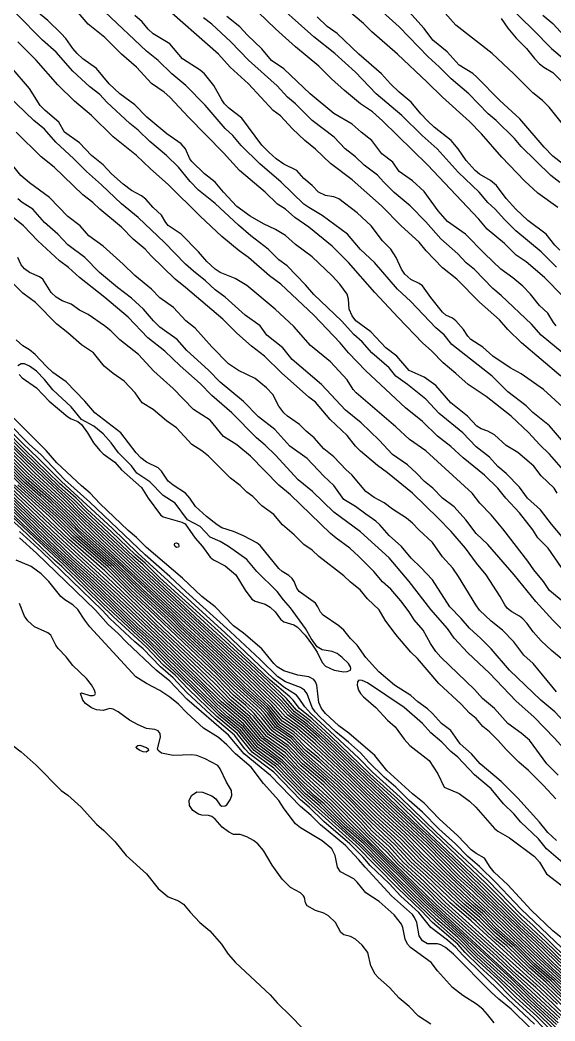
# Model space of a CAD drawing. Extents: x 474277 to 475042, y 254928 to 255625.
# Drawn here: x 474694.77 to 474719.29, y 255442.25 to 255488.19 of the extents above; entities that cross this region are included whole.
import ezdxf

# ---------------------------------------------------------------- set-up
doc = ezdxf.new("R2010")
doc.units = 0
doc.header["$MEASUREMENT"] = 0
doc.layers.add('BaseMapV2_DTM_export_MonNov09090547073261 — entities', color=1, linetype='CONTINUOUS')

msp = doc.modelspace()

# ---------------------------------------------------------------- linework, layer by layer
at = {"layer": 'BaseMapV2_DTM_export_MonNov09090547073261 — entities', "color": 15, "linetype": 'Continuous', "true_color": 0xb7484b}
for points in [[(474720.509, 255474.643, 98.25), (474718.822, 255476.374, 98.25), (474717.978, 255477.086, 98.25), (474717.518, 255477.399, 98.25), (474716.982, 255477.939, 98.25), (474716.191, 255478.594, 98.25), (474715.799, 255479.054, 98.25), (474713.455, 255481.538, 98.25), (474711.384, 255483.562, 98.25), (474710.924, 255483.97, 98.25), (474710.388, 255484.347, 98.25), (474709.646, 255484.958, 98.25), (474709.05, 255485.495, 98.25), (474708.471, 255486.078, 98.25), (474707.397, 255486.959, 98.25), (474706.477, 255487.777, 98.25), (474703.333, 255490.828, 98.25)], [(474719.359, 255476.848, 98.5), (474718.669, 255477.557, 98.5), (474717.503, 255478.517, 98.5), (474716.982, 255479.027, 98.5), (474716.56, 255479.514, 98.5), (474716.215, 255479.821, 98.5), (474715.824, 255480.281, 98.5), (474714.863, 255481.201, 98.5), (474713.89, 255482.274, 98.5), (474713.201, 255482.888, 98.5), (474712.269, 255483.808, 98.5), (474711.104, 255484.805, 98.5), (474710.147, 255485.801, 98.5), (474709.207, 255486.645, 98.5), (474708.246, 255487.412, 98.5), (474706.117, 255489.329, 98.5)], [(474716.595, 255489.405, 99.5), (474718.285, 255487.749, 99.5), (474719.129, 255486.878, 99.5), (474720.234, 255485.955, 99.5)], [(474719.557, 255471.846, 97.5), (474717.759, 255473.38, 97.5), (474717.134, 255473.993, 97.5), (474716.752, 255474.425, 97.5), (474715.832, 255475.235, 97.5), (474714.791, 255476.294, 97.5), (474714.145, 255476.818, 97.5), (474713.396, 255477.597, 97.5), (474713.071, 255477.989, 97.5), (474712.249, 255478.747, 97.5), (474711.34, 255479.667, 97.5), (474710.004, 255480.849, 97.5), (474709.007, 255481.61, 97.5), (474708.317, 255482.262, 97.5), (474707.832, 255482.658, 97.5), (474707.265, 255483.194, 97.5), (474706.707, 255483.787, 97.5), (474706.373, 255484.038, 97.5), (474705.239, 255485.265, 97.5), (474704.407, 255486.025, 97.5), (474703.87, 255486.626, 97.5), (474701.224, 255488.945, 97.5)], [(474719.424, 255479.591, 99), (474718.515, 255480.235, 99), (474717.902, 255480.803, 99), (474716.859, 255481.891, 99), (474715.922, 255482.964, 99), (474715.371, 255483.529, 99), (474714.133, 255484.651, 99), (474713.444, 255485.341, 99), (474712.074, 255486.615, 99), (474710.9, 255487.642, 99), (474710.522, 255488.025, 99), (474709.467, 255488.917, 99)], [(474720.355, 255463.604, 96.25), (474719.129, 255465.057, 96.25), (474718.635, 255465.712, 96.25), (474718.043, 255466.249, 96.25), (474717.672, 255466.744, 96.25), (474717.058, 255467.379, 96.25), (474716.675, 255467.704, 96.25), (474716.292, 255468.129, 96.25), (474715.678, 255468.598, 96.25), (474715.078, 255469.239, 96.25), (474713.991, 255470.127, 96.25), (474713.378, 255470.787, 96.25), (474712.537, 255471.463, 96.25), (474711.998, 255471.837, 96.25), (474711.691, 255472.224, 96.25), (474710.894, 255472.92, 96.25), (474710.464, 255473.413, 96.25), (474710.081, 255473.755, 96.25), (474709.505, 255474.377, 96.25), (474708.241, 255475.588, 96.25), (474707.857, 255476.033, 96.25), (474707.014, 255476.9, 96.25), (474706.63, 255477.182, 96.25), (474706.154, 255477.674, 96.25), (474705.359, 255478.287, 96.25), (474704.79, 255478.775, 96.25), (474703.717, 255479.769, 96.25), (474702.95, 255480.374, 96.25), (474702.567, 255480.777, 96.25), (474702.03, 255481.44, 96.25), (474701.493, 255481.975, 96.25), (474700.726, 255482.619, 96.25), (474700.19, 255483.135, 96.25), (474699.806, 255483.443, 96.25), (474698.753, 255484.421, 96.25), (474698.426, 255484.767, 96.25), (474697.966, 255485.127, 96.25), (474697.199, 255485.849, 96.25), (474696.432, 255486.72, 96.25), (474695.808, 255487.258, 96.25), (474694.602, 255488.485, 96.25)], [(474719.403, 255466.479, 96.5), (474719.26, 255466.709, 96.5), (474718.669, 255467.271, 96.5), (474718.323, 255467.706, 96.5), (474717.595, 255468.344, 96.5), (474717.058, 255468.657, 96.5), (474716.522, 255469.145, 96.5), (474716.215, 255469.313, 96.5), (474715.908, 255469.421, 96.5), (474715.717, 255469.546, 96.5), (474715.291, 255470.006, 96.5), (474714.523, 255470.62, 96.5), (474713.838, 255471.418, 96.5), (474713.301, 255471.801, 96.5), (474712.611, 255472.105, 96.5), (474712.039, 255472.766, 96.5), (474711.54, 255473.15, 96.5), (474710.848, 255473.875, 96.5), (474710.174, 255474.377, 96.5), (474710, 255474.607, 96.5), (474709.855, 255474.913, 96.5), (474709.835, 255475.373, 96.5), (474709.765, 255475.603, 96.5), (474709.435, 255476.064, 96.5), (474709.084, 255476.449, 96.5), (474708.164, 255477.316, 96.5), (474707.397, 255477.892, 96.5), (474706.937, 255478.301, 96.5), (474706.477, 255478.58, 96.5), (474705.94, 255478.834, 96.5), (474705.327, 255479.189, 96.5), (474704.713, 255479.623, 96.5), (474704.099, 255480.281, 96.5), (474703.721, 255480.741, 96.5), (474703.222, 255481.124, 96.5), (474702.643, 255481.697, 96.5), (474702.554, 255481.814, 96.5), (474702.352, 255482.274, 96.5), (474702.161, 255482.504, 96.5), (474701.5, 255482.964, 96.5), (474700.587, 255483.731, 96.5), (474700.036, 255484.291, 96.5), (474699.35, 255484.805, 96.5), (474698.864, 255485.265, 96.5), (474698.273, 255485.967, 96.5), (474697.659, 255486.404, 96.5), (474697.396, 255486.645, 96.5), (474697.187, 255486.875, 96.5), (474696.876, 255487.335, 96.5), (474696.662, 255487.576, 96.5), (474696.049, 255488.161, 96.5), (474695.37, 255488.715, 96.5)], [(474720.002, 255467.169, 96.75), (474719.052, 255468.266, 96.75), (474718.592, 255468.703, 96.75), (474718.097, 255469.239, 96.75), (474717.288, 255470.011, 96.75), (474716.138, 255470.912, 96.75), (474715.32, 255471.463, 96.75), (474714.758, 255471.973, 96.75), (474714.163, 255472.46, 96.75), (474713.652, 255472.997, 96.75), (474713.217, 255473.38, 96.75), (474712.103, 255474.53, 96.75), (474711.039, 255475.68, 96.75), (474709.826, 255477.06, 96.75), (474709.084, 255477.808, 96.75), (474708.011, 255478.689, 96.75), (474707.363, 255479.131, 96.75), (474706.937, 255479.502, 96.75), (474706.581, 255479.744, 96.75), (474706.017, 255480.281, 96.75), (474704.841, 255481.278, 96.75), (474704.1, 255482.093, 96.75), (474702.491, 255483.731, 96.75), (474701.646, 255484.643, 96.75), (474701.377, 255484.881, 96.75), (474700.803, 255485.277, 96.75), (474700.113, 255486.029, 96.75), (474699.423, 255486.617, 96.75), (474698.656, 255487.384, 96.75), (474697.889, 255487.995, 96.75), (474697.353, 255488.64, 96.75)], [(474719.589, 255468.921, 97), (474719.052, 255469.557, 97), (474718.285, 255470.18, 97), (474717.978, 255470.485, 97), (474717.135, 255471.123, 97), (474716.423, 255471.846, 97), (474714.563, 255473.303, 97), (474714.221, 255473.741, 97), (474713.838, 255474.061, 97), (474712.688, 255475.268, 97), (474712.074, 255475.844, 97), (474711.024, 255477.06, 97), (474710.388, 255477.66, 97), (474709.783, 255478.364, 97), (474708.624, 255479.22, 97), (474708.011, 255479.579, 97), (474707.789, 255479.744, 97), (474706.747, 255480.741, 97), (474705.77, 255481.584, 97), (474704.912, 255482.428, 97), (474704.526, 255482.888, 97), (474704.177, 255483.207, 97), (474703.257, 255484.288, 97), (474702.377, 255485.188, 97), (474701.73, 255485.725, 97), (474701.102, 255486.338, 97), (474700.573, 255486.76, 97), (474698.653, 255488.562, 97)], [(474720.198, 255469.929, 97.25), (474718.771, 255471.233, 97.25), (474717.748, 255471.953, 97.25), (474717.238, 255472.23, 97.25), (474716.445, 255472.761, 97.25), (474715.985, 255473.168, 97.25), (474715.436, 255473.533, 97.25), (474715.297, 255473.687, 97.25), (474715.101, 255473.993, 97.25), (474714.758, 255474.388, 97.25), (474714.605, 255474.503, 97.25), (474714.298, 255474.651, 97.25), (474714.145, 255474.782, 97.25), (474713.608, 255475.451, 97.25), (474713.225, 255475.985, 97.25), (474713.071, 255476.101, 97.25), (474712.688, 255476.281, 97.25), (474712.42, 255476.524, 97.25), (474712.254, 255476.754, 97.25), (474712.022, 255477.29, 97.25), (474711.771, 255477.674, 97.25), (474711.384, 255478.059, 97.25), (474710.876, 255478.747, 97.25), (474710.234, 255479.34, 97.25), (474709.391, 255479.981, 97.25), (474709.161, 255480.069, 97.25), (474708.777, 255480.132, 97.25), (474708.453, 255480.281, 97.25), (474708.165, 255480.587, 97.25), (474707.781, 255480.912, 97.25), (474707.456, 255481.278, 97.25), (474706.86, 255481.576, 97.25), (474706.519, 255481.814, 97.25), (474706.178, 255482.121, 97.25), (474705.864, 255482.446, 97.25), (474704.944, 255483.682, 97.25), (474704.33, 255484.164, 97.25), (474704.151, 255484.345, 97.25), (474704.023, 255484.524, 97.25), (474703.658, 255485.188, 97.25), (474703.234, 255485.725, 97.25), (474703.027, 255485.893, 97.25), (474702.218, 255486.415, 97.25), (474701.646, 255487.09, 97.25), (474700.88, 255487.553, 97.25), (474700.65, 255487.775, 97.25), (474700.375, 255488.102, 97.25), (474700.036, 255488.396, 97.25)], [(474719.512, 255480.732, 99.25), (474719.099, 255481.048, 99.25), (474717.748, 255482.379, 99.25), (474717.442, 255482.756, 99.25), (474716.6, 255483.578, 99.25), (474716.24, 255483.885, 99.25), (474715.345, 255484.805, 99.25), (474714.533, 255485.495, 99.25), (474713.991, 255486.038, 99.25), (474713.475, 255486.492, 99.25), (474712.149, 255487.872, 99.25), (474711.384, 255488.566, 99.25)], [(474721.01, 255480.511, 99.5), (474719.205, 255481.933, 99.5), (474718.794, 255482.351, 99.5), (474717.682, 255483.654, 99.5), (474716.761, 255484.498, 99.5), (474715.713, 255485.571, 99.5), (474715.525, 255485.727, 99.5), (474714.911, 255486.121, 99.5), (474714.349, 255486.722, 99.5), (474713.703, 255487.258, 99.5), (474713.301, 255487.796, 99.5), (474712.458, 255488.73, 99.5)], [(474719.819, 255483.2, 99.75), (474719.023, 255484.191, 99.75), (474718.722, 255484.498, 99.75), (474718.285, 255484.845, 99.75), (474717.417, 255485.725, 99.75), (474716.421, 255486.645, 99.75), (474714.758, 255487.956, 99.75), (474714.145, 255488.635, 99.75)], [(474718.735, 255488.408, 99.25), (474719.19, 255488.025, 99.25), (474719.895, 255487.264, 99.25)], [(474719.972, 255472.635, 97.75), (474718.669, 255473.726, 97.75), (474718.214, 255474.223, 97.75), (474716.828, 255475.545, 97.75), (474716.445, 255475.873, 97.75), (474715.601, 255476.734, 97.75), (474715.218, 255477.05, 97.75), (474714.835, 255477.453, 97.75), (474714.068, 255478.143, 97.75), (474713.378, 255478.932, 97.75), (474712.664, 255479.667, 97.75), (474711.921, 255480.28, 97.75), (474711.443, 255480.741, 97.75), (474711.154, 255481.064, 97.75), (474710.541, 255481.535, 97.75), (474710.157, 255481.912, 97.75), (474709.67, 255482.274, 97.75), (474709.179, 255482.811, 97.75), (474708.159, 255483.578, 97.75), (474707.397, 255484.336, 97.75), (474707.039, 255484.651, 97.75), (474706.554, 255485.168, 97.75), (474705.25, 255486.341, 97.75), (474704.433, 255487.182, 97.75), (474703.563, 255487.996, 97.75), (474703.18, 255488.292, 97.75)], [(474719.354, 255474.147, 98), (474719.224, 255474.3, 98), (474718.975, 255474.74, 98), (474718.592, 255475.085, 98), (474718.17, 255475.603, 98), (474717.825, 255475.967, 98), (474717.365, 255476.36, 98), (474716.807, 255476.754, 98), (474716.062, 255477.467, 98), (474715.201, 255478.364, 98), (474714.375, 255478.943, 98), (474713.943, 255479.437, 98), (474713.301, 255480.323, 98), (474712.764, 255480.814, 98), (474712.151, 255481.231, 98), (474711.858, 255481.661, 98), (474711.358, 255482.044, 98), (474710.897, 255482.658, 98), (474710.405, 255483.041, 98), (474710.004, 255483.408, 98), (474709.161, 255483.894, 98), (474708.067, 255484.805, 98), (474706.86, 255485.945, 98), (474706.306, 255486.338, 98), (474705.864, 255486.86, 98), (474705.198, 255487.488, 98), (474704.842, 255487.872, 98), (474704.253, 255488.343, 98)], [(474719.512, 255477.621, 98.75), (474719.282, 255477.852, 98.75), (474718.887, 255478.364, 98.75), (474718.055, 255478.982, 98.75), (474717.506, 255479.514, 98.75), (474717.058, 255479.998, 98.75), (474716.62, 255480.587, 98.75), (474716.341, 255480.817, 98.75), (474715.832, 255481.119, 98.75), (474715.639, 255481.278, 98.75), (474715.228, 255481.738, 98.75), (474714.862, 255482.274, 98.75), (474714.531, 255482.658, 98.75), (474713.762, 255483.271, 98.75), (474713.455, 255483.557, 98.75), (474713.148, 255483.877, 98.75), (474712.708, 255484.421, 98.75), (474712.151, 255484.88, 98.75), (474711.753, 255485.265, 98.75), (474711.342, 255485.725, 98.75), (474710.311, 255486.622, 98.75), (474709.313, 255487.565, 98.75), (474708.854, 255487.886, 98.75), (474708.388, 255488.332, 98.75)], [(474716.828, 255488.26, 99.75), (474717.135, 255487.81, 99.75), (474717.518, 255487.351, 99.75), (474717.993, 255486.875, 99.75), (474718.362, 255486.42, 99.75), (474718.591, 255486.185, 99.75), (474718.783, 255486.031, 99.75), (474719.205, 255485.786, 99.75), (474719.895, 255485.072, 99.75)], [(474719.589, 255463.067, 96), (474718.982, 255463.949, 96), (474718.515, 255464.422, 96), (474718.28, 255464.792, 96), (474717.672, 255465.571, 96), (474717.04, 255466.249, 96), (474716.67, 255466.709, 96), (474716.062, 255467.296, 96), (474715.084, 255468.089, 96), (474714.528, 255468.613, 96), (474713.915, 255469.084, 96), (474713.225, 255469.757, 96), (474712.444, 255470.39, 96), (474710.618, 255472.085, 96), (474709.838, 255472.92, 96), (474709.45, 255473.38, 96), (474708.241, 255474.637, 96), (474706.729, 255476.064, 96), (474706.204, 255476.447, 96), (474705.253, 255477.29, 96), (474704.814, 255477.597, 96), (474704.023, 255478.255, 96), (474703.027, 255479.194, 96), (474701.57, 255480.641, 96), (474700.752, 255481.354, 96), (474700.116, 255481.968, 96), (474699.039, 255482.834, 96), (474698.042, 255483.808, 96), (474697.276, 255484.461, 96), (474696.509, 255485.221, 96), (474695.512, 255486.346, 96), (474694.669, 255487.182, 96)], [(474719.768, 255461.418, 95.75), (474719.052, 255462.011, 95.75), (474718.765, 255462.415, 95.75), (474718.324, 255462.952, 95.75), (474718.055, 255463.36, 95.75), (474716.905, 255464.83, 95.75), (474716.368, 255465.487, 95.75), (474715.856, 255466.019, 95.75), (474715.496, 255466.479, 95.75), (474713.378, 255468.41, 95.75), (474712.624, 255468.933, 95.75), (474711.998, 255469.522, 95.75), (474710.181, 255471.08, 95.75), (474710.044, 255471.233, 95.75), (474709.774, 255471.669, 95.75), (474709.007, 255472.501, 95.75), (474708.087, 255473.25, 95.75), (474707.32, 255474.119, 95.75), (474706.465, 255474.913, 95.75), (474705.174, 255475.998, 95.75), (474704.637, 255476.323, 95.75), (474703.947, 255476.596, 95.75), (474703.724, 255476.754, 95.75), (474703.333, 255477.106, 95.75), (474702.95, 255477.549, 95.75), (474702.166, 255478.364, 95.75), (474701.57, 255478.765, 95.75), (474701.459, 255478.901, 95.75), (474701.263, 255479.24, 95.75), (474700.87, 255479.591, 95.75), (474700.541, 255479.974, 95.75), (474700.343, 255480.117, 95.75), (474699.883, 255480.362, 95.75), (474699.499, 255480.649, 95.75), (474698.961, 255481.124, 95.75), (474698.579, 255481.537, 95.75), (474698.05, 255481.968, 95.75), (474697.506, 255482.556, 95.75), (474696.816, 255483.039, 95.75), (474696.549, 255483.501, 95.75), (474695.925, 255484.038, 95.75), (474695.702, 255484.268, 95.75), (474695.206, 255485.044, 95.75), (474694.362, 255486.019, 95.75)], [(474720.554, 255459.271, 95.5), (474719.203, 255460.652, 95.5), (474718.421, 255461.495, 95.5), (474717.422, 255462.722, 95.5), (474716.215, 255464.116, 95.5), (474715.678, 255464.626, 95.5), (474715.212, 255465.252, 95.5), (474714.681, 255465.844, 95.5), (474714.144, 255466.249, 95.5), (474713.704, 255466.709, 95.5), (474713.307, 255467.016, 95.5), (474712.943, 255467.399, 95.5), (474712.534, 255467.772, 95.5), (474711.844, 255468.245, 95.5), (474711.231, 255468.906, 95.5), (474710.406, 255469.699, 95.5), (474709.697, 255470.285, 95.5), (474708.599, 255471.463, 95.5), (474707.244, 255472.615, 95.5), (474706.82, 255473.15, 95.5), (474706.094, 255473.73, 95.5), (474705.776, 255474.147, 95.5), (474705.097, 255474.636, 95.5), (474704.177, 255475.464, 95.5), (474703.717, 255475.808, 95.5), (474703.276, 255476.217, 95.5), (474702.72, 255476.657, 95.5), (474702.365, 255476.984, 95.5), (474701.399, 255477.98, 95.5), (474700.19, 255479.127, 95.5), (474699.423, 255479.76, 95.5), (474698.503, 255480.632, 95.5), (474697.813, 255481.238, 95.5), (474697.242, 255481.814, 95.5), (474696.42, 255482.581, 95.5), (474695.896, 255483.176, 95.5), (474695.404, 255483.578, 95.5), (474694.217, 255484.728, 95.5)], [(474719.669, 255458.811, 95.25), (474719.129, 255459.257, 95.25), (474718.669, 255459.7, 95.25), (474718.298, 255460.115, 95.25), (474718.02, 255460.498, 95.25), (474717.825, 255460.712, 95.25), (474717.672, 255460.831, 95.25), (474717.311, 255461.035, 95.25), (474717.124, 255461.188, 95.25), (474716.998, 255461.342, 95.25), (474716.784, 255461.725, 95.25), (474716.135, 255462.722, 95.25), (474715.699, 255463.259, 95.25), (474715.201, 255463.949, 95.25), (474714.531, 255464.715, 95.25), (474713.947, 255465.329, 95.25), (474712.764, 255466.475, 95.25), (474711.614, 255467.414, 95.25), (474711.154, 255467.737, 95.25), (474710.388, 255468.402, 95.25), (474710.157, 255468.633, 95.25), (474709.774, 255469.118, 95.25), (474708.993, 255469.853, 95.25), (474708.317, 255470.657, 95.25), (474708.011, 255470.883, 95.25), (474706.755, 255472, 95.25), (474705.972, 255472.766, 95.25), (474705.382, 255473.227, 95.25), (474704.713, 255473.817, 95.25), (474704.064, 255474.453, 95.25), (474702.363, 255475.91, 95.25), (474701.877, 255476.294, 95.25), (474700.78, 255477.367, 95.25), (474700.503, 255477.674, 95.25), (474699.96, 255478.138, 95.25), (474699.423, 255478.686, 95.25), (474698.425, 255479.514, 95.25), (474698.105, 255479.821, 95.25), (474697.659, 255480.17, 95.25), (474696.335, 255481.431, 95.25), (474695.742, 255481.914, 95.25), (474694.592, 255483.045, 95.25)], [(474719.373, 255457.355, 95), (474718.289, 255458.658, 95), (474717.875, 255459.041, 95), (474717.405, 255459.655, 95), (474716.887, 255460.192, 95), (474716.368, 255460.603, 95), (474715.832, 255461.109, 95), (474715.66, 255461.342, 95), (474714.88, 255462.645, 95), (474714.609, 255463.029, 95), (474714.145, 255463.548, 95), (474713.685, 255464.204, 95), (474713.055, 255464.792, 95), (474712.77, 255465.099, 95), (474712.492, 255465.329, 95), (474711.844, 255465.744, 95), (474711.461, 255466.038, 95), (474711.001, 255466.269, 95), (474710.618, 255466.556, 95), (474709.986, 255467.322, 95), (474709.724, 255467.552, 95), (474709.161, 255468.146, 95), (474708.701, 255468.505, 95), (474708.263, 255469.009, 95), (474707.886, 255469.316, 95), (474707.588, 255469.623, 95), (474707.036, 255470.006, 95), (474706.86, 255470.16, 95), (474706.636, 255470.466, 95), (474706.36, 255471.003, 95), (474706.072, 255471.31, 95), (474705.557, 255471.733, 95), (474704.79, 255472.105, 95), (474704.33, 255472.414, 95), (474703.563, 255473.195, 95), (474702.797, 255474.041, 95), (474702.369, 255474.377, 95), (474701.803, 255474.99, 95), (474701.186, 255475.443, 95), (474700.803, 255475.834, 95), (474700.036, 255476.465, 95), (474699.499, 255476.988, 95), (474698.579, 255477.808, 95), (474697.922, 255478.287, 95), (474697.525, 255478.747, 95), (474696.969, 255479.165, 95), (474696.126, 255480.051, 95), (474695.206, 255480.715, 95), (474694.81, 255481.048, 95), (474694.375, 255481.584, 95)], [(474720.509, 255455.131, 94.75), (474719.285, 255456.434, 94.75), (474718.643, 255456.971, 94.75), (474717.212, 255458.356, 94.75), (474716.368, 255459.33, 94.75), (474715.898, 255459.808, 94.75), (474715.371, 255460.28, 94.75), (474714.991, 255460.728, 94.75), (474714.477, 255461.265, 94.75), (474713.676, 255462.492, 94.75), (474713.148, 255463.065, 94.75), (474712.71, 255463.489, 94.75), (474712.258, 255464.025, 94.75), (474711.691, 255464.532, 94.75), (474711.261, 255465.022, 94.75), (474711.078, 255465.187, 94.75), (474710.618, 255465.503, 94.75), (474710.157, 255465.869, 94.75), (474709.621, 255466.179, 94.75), (474709.161, 255466.825, 94.75), (474708.701, 255467.247, 94.75), (474707.934, 255468.067, 94.75), (474707.135, 255468.626, 94.75), (474706.455, 255469.393, 94.75), (474705.71, 255469.975, 94.75), (474705.02, 255470.687, 94.75), (474703.947, 255471.575, 94.75), (474703.41, 255472.12, 94.75), (474702.413, 255473.021, 94.75), (474701.981, 255473.533, 94.75), (474701.186, 255474.086, 94.75), (474700.889, 255474.377, 94.75), (474700.427, 255474.913, 94.75), (474699.883, 255475.429, 94.75), (474699.238, 255475.91, 94.75), (474698.418, 255476.6, 94.75), (474697.742, 255477.29, 94.75), (474696.969, 255477.866, 94.75), (474696.505, 255478.364, 94.75), (474695.896, 255478.899, 94.75), (474695.359, 255479.513, 94.75), (474694.864, 255479.821, 94.75), (474694.669, 255479.981, 94.75)], [(474720.884, 255453.444, 94.5), (474719.282, 255455.215, 94.5), (474718.331, 255456.204, 94.5), (474717.518, 255456.931, 94.5), (474716.292, 255458.217, 94.5), (474715.295, 255459.143, 94.5), (474714.681, 255459.819, 94.5), (474714.375, 255460.271, 94.5), (474713.608, 255461.142, 94.5), (474712.616, 255462.415, 94.5), (474711.691, 255463.512, 94.5), (474710.388, 255464.705, 94.5), (474709.161, 255465.597, 94.5), (474708.182, 255466.556, 94.5), (474707.529, 255467.092, 94.5), (474706.477, 255468.226, 94.5), (474706.017, 255468.679, 94.5), (474705.619, 255469.009, 94.5), (474704.483, 255470.159, 94.5), (474703.563, 255470.952, 94.5), (474703.027, 255471.509, 94.5), (474702.106, 255472.313, 94.5), (474701.416, 255472.985, 94.5), (474700.631, 255473.61, 94.5), (474699.73, 255474.55, 94.5), (474698.656, 255475.454, 94.5), (474697.496, 255476.37, 94.5), (474696.999, 255476.83, 94.5), (474696.576, 255477.137, 94.5), (474695.589, 255478.058, 94.5), (474694.938, 255478.747, 94.5), (474694.132, 255479.384, 94.5)], [(474719.435, 255453.529, 94.25), (474718.922, 255454.057, 94.25), (474718.132, 255455.142, 94.25), (474717.748, 255455.466, 94.25), (474717.132, 255455.898, 94.25), (474716.522, 255456.597, 94.25), (474715.97, 255457.048, 94.25), (474715.601, 255457.467, 94.25), (474714.068, 255458.947, 94.25), (474713.838, 255459.213, 94.25), (474713.587, 255459.578, 94.25), (474713.255, 255460.192, 94.25), (474712.841, 255460.656, 94.25), (474712.612, 255461.035, 94.25), (474712.228, 255461.536, 94.25), (474711.768, 255462.076, 94.25), (474711.384, 255462.412, 94.25), (474710.993, 255462.875, 94.25), (474710.311, 255463.566, 94.25), (474709.885, 255463.949, 94.25), (474709.259, 255464.409, 94.25), (474709.007, 255464.63, 94.25), (474707.167, 255466.4, 94.25), (474706.63, 255466.835, 94.25), (474705.336, 255468.166, 94.25), (474704.713, 255468.688, 94.25), (474704.1, 255469.077, 94.25), (474703.487, 255469.83, 94.25), (474702.72, 255470.321, 94.25), (474701.8, 255471.271, 94.25), (474700.903, 255472.076, 94.25), (474700.207, 255472.843, 94.25), (474699.346, 255473.516, 94.25), (474698.937, 255473.917, 94.25), (474698.644, 255474.147, 94.25), (474697.889, 255474.668, 94.25), (474697.506, 255474.871, 94.25), (474697.123, 255475.144, 94.25), (474696.708, 255475.297, 94.25), (474696.432, 255475.462, 94.25), (474696.202, 255475.684, 94.25), (474695.819, 255476.294, 94.25), (474695.666, 255476.403, 94.25), (474695.206, 255476.595, 94.25), (474694.976, 255476.769, 94.25), (474694.822, 255476.959, 94.25), (474694.678, 255477.29, 94.25)], [(474719.338, 255452.447, 94), (474718.769, 255453.061, 94), (474718.079, 255453.751, 94), (474717.634, 255454.134, 94), (474717.058, 255454.715, 94), (474716.699, 255455.131, 94), (474716.292, 255455.521, 94), (474715.985, 255455.764, 94), (474715.678, 255456.126, 94), (474715.371, 255456.376, 94), (474714.988, 255456.793, 94), (474713.964, 255457.738, 94), (474712.995, 255458.888, 94), (474712.688, 255459.182, 94), (474711.998, 255459.985, 94), (474711.513, 255460.652, 94), (474711.231, 255461.122, 94), (474710.694, 255461.632, 94), (474710.37, 255462.032, 94), (474709.927, 255462.386, 94), (474709.621, 255462.683, 94), (474708.475, 255463.565, 94), (474708.164, 255463.865, 94), (474707.781, 255464.115, 94), (474707.347, 255464.562, 94), (474706.807, 255465.022, 94), (474706.4, 255465.491, 94), (474705.864, 255465.887, 94), (474705.449, 255466.326, 94), (474705.174, 255466.523, 94), (474704.867, 255466.823, 94), (474704.417, 255467.169, 94), (474703.416, 255468.166, 94), (474703.103, 255468.42, 94), (474702.643, 255468.701, 94), (474701.938, 255469.469, 94), (474701.493, 255469.792, 94), (474700.88, 255470.318, 94), (474700.377, 255470.62, 94), (474700.044, 255471.08, 94), (474699.547, 255471.616, 94), (474699.039, 255471.964, 94), (474698.623, 255472.306, 94), (474698.134, 255472.92, 94), (474697.583, 255473.277, 94), (474696.969, 255473.837, 94), (474696.46, 255474.223, 94), (474695.488, 255475.22, 94), (474694.899, 255475.648, 94), (474693.749, 255476.775, 94)], [(474719.365, 255450.53, 93.75), (474718.975, 255450.898, 93.75), (474718.592, 255451.375, 93.75), (474717.595, 255452.482, 93.75), (474716.828, 255453.242, 93.75), (474715.87, 255454.057, 93.75), (474715.473, 255454.518, 93.75), (474714.956, 255454.978, 93.75), (474714.528, 255455.585, 93.75), (474714.091, 255455.898, 93.75), (474713.685, 255456.363, 93.75), (474713.455, 255456.577, 93.75), (474713.004, 255456.895, 93.75), (474712.688, 255457.186, 93.75), (474711.943, 255457.661, 93.75), (474711.215, 255458.275, 93.75), (474710.618, 255458.94, 93.75), (474710.234, 255459.497, 93.75), (474709.919, 255459.808, 93.75), (474709.612, 255460.192, 93.75), (474709.391, 255460.383, 93.75), (474708.665, 255460.882, 93.75), (474708.547, 255461.009, 93.75), (474708.428, 255461.265, 93.75), (474708.317, 255461.421, 93.75), (474707.566, 255461.955, 93.75), (474707.467, 255462.108, 93.75), (474707.341, 255462.415, 93.75), (474707.244, 255462.557, 93.75), (474707.09, 255462.694, 93.75), (474706.784, 255462.876, 93.75), (474706.63, 255463.019, 93.75), (474705.787, 255464.074, 93.75), (474705.634, 255464.194, 93.75), (474705.02, 255464.519, 93.75), (474704.56, 255464.71, 93.75), (474704.023, 255464.884, 93.75), (474703.806, 255465.022, 93.75), (474703.323, 255465.406, 93.75), (474702.818, 255465.866, 93.75), (474702.562, 255466.249, 93.75), (474702.361, 255466.479, 93.75), (474701.8, 255466.845, 93.75), (474701.57, 255467.03, 93.75), (474701.263, 255467.478, 93.75), (474701.11, 255467.644, 93.75), (474700.573, 255467.892, 93.75), (474700.318, 255468.089, 93.75), (474700.103, 255468.319, 93.75), (474699.394, 255469.239, 93.75), (474698.196, 255470.159, 93.75), (474697.736, 255470.695, 93.75), (474696.893, 255471.589, 93.75), (474696.279, 255472.014, 93.75), (474695.972, 255472.3, 93.75), (474695.471, 255472.843, 93.75), (474695.206, 255473.054, 93.75), (474694.899, 255473.243, 93.75), (474694.592, 255473.508, 93.75)], [(474709.621, 255458.275, 93.5), (474709.774, 255458.283, 93.5), (474709.918, 255458.351, 93.5), (474709.942, 255458.428, 93.5), (474709.926, 255458.505, 93.5), (474709.826, 255458.658, 93.5), (474709.544, 255458.939, 93.5), (474709.314, 255459.12, 93.5), (474709.084, 255459.211, 93.5), (474708.624, 255459.283, 93.5), (474708.4, 255459.425, 93.5), (474708.124, 255459.808, 93.5), (474707.864, 255460.268, 93.5), (474707.167, 255461.212, 93.5), (474706.849, 255461.572, 93.5), (474706.564, 255461.955, 93.5), (474705.634, 255462.878, 93.5), (474705.174, 255463.429, 93.5), (474704.33, 255464.03, 93.5), (474703.947, 255464.256, 93.5), (474703.487, 255464.457, 93.5), (474703.027, 255464.951, 93.5), (474702.455, 255465.252, 93.5), (474701.884, 255466.019, 93.5), (474701.34, 255466.36, 93.5), (474700.726, 255466.999, 93.5), (474700.133, 255467.399, 93.5), (474699.883, 255467.722, 93.5), (474699.283, 255468.319, 93.5), (474698.958, 255468.779, 93.5), (474698.579, 255469.201, 93.5), (474698.153, 255469.546, 93.5), (474697.583, 255469.862, 93.5), (474697.123, 255470.433, 93.5), (474696.279, 255471.217, 93.5), (474695.896, 255471.688, 93.5), (474695.53, 255472.076, 93.5), (474695.206, 255472.303, 93.5), (474694.976, 255472.405, 93.5), (474694.822, 255472.408, 93.5), (474694.669, 255472.316, 93.5)], [(474694.729, 255471.923, 93.5), (474694.867, 255471.77, 93.5), (474695.526, 255471.31, 93.5), (474696.107, 255470.696, 93.5), (474696.969, 255469.983, 93.5), (474697.123, 255469.885, 93.5), (474697.429, 255469.759, 93.5), (474697.583, 255469.623, 93.5), (474697.86, 255469.239, 93.5), (474698.133, 255468.779, 93.5), (474698.426, 255468.427, 93.5), (474698.579, 255468.285, 93.5), (474699.116, 255467.903, 93.5), (474699.417, 255467.552, 93.5), (474700.343, 255466.727, 93.5), (474700.65, 255466.249, 93.5), (474701.206, 255465.482, 93.5), (474701.34, 255465.39, 93.5), (474702.183, 255465.151, 93.5), (474702.337, 255465.074, 93.5), (474702.797, 255464.413, 93.5), (474703.14, 255464.025, 93.5), (474703.487, 255463.541, 93.5), (474703.645, 255463.412, 93.5), (474704.177, 255463.138, 93.5), (474704.673, 255462.722, 93.5), (474705.097, 255462.018, 93.5), (474705.404, 255461.615, 93.5), (474705.557, 255461.521, 93.5), (474706.017, 255461.374, 93.5), (474706.247, 255461.235, 93.5), (474706.475, 255461.035, 93.5), (474706.707, 255460.694, 93.5), (474706.86, 255460.567, 93.5), (474707.32, 255460.435, 93.5), (474707.474, 255460.346, 93.5), (474707.841, 255459.962, 93.5), (474708.187, 255459.501, 93.5), (474708.394, 255459.178, 93.5), (474708.624, 255458.71, 93.5), (474708.777, 255458.532, 93.5), (474709.173, 255458.351, 93.5), (474709.621, 255458.275, 93.5)], [(474719.574, 255446.083, 93.5), (474719.205, 255446.381, 93.5), (474718.208, 255447.339, 93.5), (474717.135, 255448.502, 93.5), (474716.503, 255449.074, 93.5), (474716.321, 255449.304, 93.5), (474716.062, 255449.718, 93.5), (474715.678, 255449.933, 93.5), (474715.448, 255450.113, 93.5), (474714.835, 255450.751, 93.5), (474713.983, 255451.527, 93.5), (474713.301, 255452.254, 93.5), (474712.764, 255452.671, 93.5), (474711.592, 255453.751, 93.5), (474711.039, 255454.441, 93.5), (474709.851, 255455.464, 93.5), (474709.391, 255455.792, 93.5), (474708.782, 255456.358, 93.5), (474708.6, 255456.588, 93.5), (474708.471, 255456.866, 93.5), (474708.374, 255457.661, 93.5), (474708.321, 255457.815, 93.5), (474708.241, 255457.922, 93.5), (474708.011, 255458.04, 93.5), (474707.511, 255458.121, 93.5), (474706.86, 255458.328, 93.5), (474706.561, 255458.505, 93.5), (474706.4, 255458.661, 93.5), (474705.864, 255459.325, 93.5), (474705.02, 255460.051, 93.5), (474704.56, 255460.383, 93.5), (474703.717, 255461.265, 93.5), (474703.103, 255461.736, 93.5), (474702.213, 255462.569, 93.5), (474700.573, 255463.976, 93.5), (474700.113, 255464.441, 93.5), (474699.73, 255464.768, 93.5), (474698.426, 255465.998, 93.5), (474697.99, 255466.479, 93.5), (474697.583, 255466.804, 93.5), (474696.455, 255467.859, 93.5), (474695.972, 255468.428, 93.5), (474694.242, 255470.159, 93.5)], [(474720.585, 255444.389, 93), (474718.285, 255446.645, 93), (474717.748, 255447.13, 93), (474716.215, 255448.698, 93), (474713.843, 255450.914, 93), (474712.197, 255452.524, 93), (474710.934, 255453.674, 93), (474710.311, 255454.317, 93), (474708.1, 255456.358, 93), (474707.821, 255456.664, 93), (474707.575, 255457.048, 93), (474707.443, 255457.201, 93), (474706.86, 255457.578, 93), (474706.377, 255457.968, 93), (474704.177, 255460.068, 93), (474700.175, 255463.719, 93), (474698.99, 255464.869, 93), (474696.669, 255467.016, 93), (474695.589, 255468.102, 93), (474694.899, 255468.747, 93), (474694.132, 255469.541, 93)], [(474720.202, 255445.044, 93.25), (474717.748, 255447.384, 93.25), (474716.584, 255448.613, 93.25), (474715.832, 255449.334, 93.25), (474715.295, 255449.801, 93.25), (474714.74, 255450.377, 93.25), (474713.975, 255451.067, 93.25), (474713.225, 255451.831, 93.25), (474712.611, 255452.377, 93.25), (474712.005, 255452.984, 93.25), (474711.461, 255453.434, 93.25), (474710.756, 255454.134, 93.25), (474710.388, 255454.554, 93.25), (474709.832, 255455.054, 93.25), (474709.248, 255455.514, 93.25), (474708.518, 255456.204, 93.25), (474708.301, 255456.434, 93.25), (474708.164, 255456.634, 93.25), (474707.934, 255457.26, 93.25), (474707.816, 255457.431, 93.25), (474707.627, 255457.559, 93.25), (474706.937, 255457.81, 93.25), (474706.586, 255458.045, 93.25), (474705.787, 255458.84, 93.25), (474704.407, 255460.122, 93.25), (474702.371, 255461.955, 93.25), (474701.646, 255462.657, 93.25), (474700.512, 255463.642, 93.25), (474697.966, 255466.063, 93.25), (474696.827, 255467.092, 93.25), (474695.722, 255468.243, 93.25), (474695.211, 255468.703, 93.25), (474694.209, 255469.724, 93.25)], [(474720.815, 255443.837, 92.5), (474718.743, 255445.853, 92.5), (474717.672, 255446.843, 92.5), (474716.062, 255448.461, 92.5), (474713.23, 255451.144, 92.5), (474711.978, 255452.371, 92.5), (474710.649, 255453.597, 92.5), (474708.931, 255455.265, 92.5), (474708.087, 255456.022, 92.5), (474707.449, 255456.511, 92.5), (474706.989, 255457.048, 92.5), (474705.327, 255458.625, 92.5), (474701.121, 255462.492, 92.5), (474700.424, 255463.182, 92.5), (474699.971, 255463.565, 92.5), (474697.736, 255465.675, 92.5), (474697.276, 255466.16, 92.5), (474696.572, 255466.786, 92.5), (474694.894, 255468.396, 92.5), (474693.979, 255469.318, 92.5)], [(474719.665, 255444.805, 92.25), (474718.439, 255445.998, 92.25), (474717.672, 255446.695, 92.25), (474715.895, 255448.46, 92.25), (474713.531, 255450.74, 92.25), (474713.074, 255451.144, 92.25), (474708.92, 255455.131, 92.25), (474708.011, 255455.944, 92.25), (474707.353, 255456.434, 92.25), (474706.813, 255457.048, 92.25), (474705.327, 255458.471, 92.25), (474703.023, 255460.575, 92.25), (474697.624, 255465.636, 92.25), (474697.185, 255466.096, 92.25), (474696.507, 255466.709, 92.25), (474694.817, 255468.319, 92.25), (474693.979, 255469.163, 92.25)], [(474720.966, 255443.86, 92.75), (474718.899, 255445.865, 92.75), (474717.748, 255446.935, 92.75), (474716.138, 255448.563, 92.75), (474712.074, 255452.441, 92.75), (474710.814, 255453.597, 92.75), (474709.007, 255455.345, 92.75), (474708.164, 255456.111, 92.75), (474707.585, 255456.588, 92.75), (474707.289, 255456.971, 92.75), (474707.136, 255457.125, 92.75), (474706.247, 255457.893, 92.75), (474704.023, 255460.01, 92.75), (474701.186, 255462.588, 92.75), (474700.509, 255463.259, 92.75), (474700.06, 255463.642, 92.75), (474698.963, 255464.705, 92.75), (474697.861, 255465.712, 92.75), (474697.353, 255466.241, 92.75), (474696.586, 255466.922, 92.75), (474694.976, 255468.48, 92.75), (474694.055, 255469.416, 92.75)], [(474719.972, 255443.819, 91), (474718.596, 255445.086, 91), (474716.216, 255447.387, 91), (474714.737, 255448.767, 91), (474712.828, 255450.684, 91), (474710.618, 255452.743, 91), (474709.927, 255453.439, 91), (474708.317, 255454.961, 91), (474707.474, 255455.683, 91), (474706.835, 255456.128, 91), (474706.318, 255456.741, 91), (474704.023, 255458.961, 91), (474697.583, 255464.933, 91), (474697.276, 255465.265, 91), (474696.279, 255466.216, 91), (474695.052, 255467.315, 91), (474693.725, 255468.626, 91)], [(474719.995, 255443.936, 91.25), (474719.205, 255444.651, 91.25), (474715.525, 255448.205, 91.25), (474714.835, 255448.827, 91.25), (474713.455, 255450.242, 91.25), (474710.769, 255452.754, 91.25), (474708.317, 255455.123, 91.25), (474707.68, 255455.668, 91.25), (474706.937, 255456.215, 91.25), (474706.47, 255456.741, 91.25), (474705.061, 255458.121, 91.25), (474698.456, 255464.255, 91.25), (474696.356, 255466.289, 91.25), (474695.129, 255467.399, 91.25), (474693.817, 255468.703, 91.25)], [(474720.049, 255444.021, 91.5), (474719.134, 255444.856, 91.5), (474715.601, 255448.288, 91.5), (474714.911, 255448.915, 91.5), (474713.455, 255450.395, 91.5), (474710.925, 255452.754, 91.5), (474708.394, 255455.203, 91.5), (474707.781, 255455.735, 91.5), (474707.048, 255456.281, 91.5), (474706.63, 255456.744, 91.5), (474705.144, 255458.198, 91.5), (474698.531, 255464.332, 91.5), (474696.723, 255466.096, 91.5), (474695.299, 255467.399, 91.5), (474693.904, 255468.779, 91.5)], [(474720.175, 255444.166, 92), (474718.439, 255445.852, 92), (474717.672, 255446.555, 92), (474713.455, 255450.678, 92), (474711.001, 255452.975, 92), (474708.769, 255455.131, 92), (474707.934, 255455.875, 92), (474707.275, 255456.358, 92), (474706.727, 255456.971, 92), (474705.327, 255458.322, 92), (474699.005, 255464.179, 92), (474697.506, 255465.605, 92), (474696.953, 255466.172, 92), (474695.589, 255467.433, 92), (474693.979, 255469.013, 92)], [(474720.117, 255444.09, 91.75), (474719.205, 255444.934, 91.75), (474718.439, 255445.703, 91.75), (474714.988, 255449.004, 91.75), (474713.455, 255450.539, 91.75), (474711.001, 255452.826, 91.75), (474708.471, 255455.271, 91.75), (474707.841, 255455.821, 91.75), (474707.206, 255456.281, 91.75), (474706.707, 255456.831, 91.75), (474705.25, 255458.246, 91.75), (474698.854, 255464.179, 91.75), (474697.405, 255465.559, 91.75), (474696.803, 255466.172, 91.75), (474695.464, 255467.399, 91.75), (474693.979, 255468.862, 91.75)], [(474719.704, 255443.936, 90.75), (474718.442, 255445.086, 90.75), (474716.145, 255447.31, 90.75), (474714.255, 255449.074, 90.75), (474712.662, 255450.684, 90.75), (474711.231, 255452.007, 90.75), (474709.927, 255453.281, 90.75), (474708.547, 255454.584, 90.75), (474707.41, 255455.591, 90.75), (474706.784, 255456.005, 90.75), (474706.247, 255456.669, 90.75), (474704.637, 255458.194, 90.75), (474703.955, 255458.888, 90.75), (474702.282, 255460.422, 90.75), (474701.825, 255460.882, 90.75), (474699.283, 255463.259, 90.75), (474697.504, 255464.869, 90.75), (474697.147, 255465.252, 90.75), (474696.202, 255466.152, 90.75), (474695.052, 255467.169, 90.75), (474693.595, 255468.591, 90.75)], [(474720.374, 255440.793, 86.75), (474718.639, 255442.479, 86.75), (474715.678, 255445.224, 86.75), (474714.835, 255446.083, 86.75), (474713.882, 255446.927, 86.75), (474712.764, 255447.987, 86.75), (474710.464, 255450.307, 86.75), (474709.768, 255450.914, 86.75), (474708.485, 255452.141, 86.75), (474707.866, 255452.677, 86.75), (474706.599, 255453.981, 86.75), (474705.582, 255454.748, 86.75), (474704.881, 255455.591, 86.75), (474703.947, 255456.384, 86.75), (474701.493, 255458.774, 86.75), (474700.707, 255459.578, 86.75), (474699.866, 255460.345, 86.75), (474696.921, 255463.182, 86.75), (474695.503, 255464.485, 86.75), (474691.909, 255467.904, 86.75)], [(474721.706, 255439.642, 87), (474718.717, 255442.556, 87), (474717.87, 255443.323, 87), (474717.288, 255443.905, 87), (474715.729, 255445.316, 87), (474714.899, 255446.16, 87), (474713.301, 255447.609, 87), (474712.074, 255448.802, 87), (474710.526, 255450.377, 87), (474709.621, 255451.179, 87), (474708.559, 255452.217, 87), (474707.934, 255452.761, 87), (474706.707, 255454.023, 87), (474706.4, 255454.283, 87), (474705.66, 255454.824, 87), (474704.949, 255455.668, 87), (474704.298, 255456.204, 87), (474703.793, 255456.671, 87), (474700.532, 255459.885, 87), (474700.004, 255460.345, 87), (474697.941, 255462.339, 87), (474695.715, 255464.409, 87), (474694.976, 255465.142, 87), (474691.985, 255467.97, 87)], [(474720.551, 255442.633, 90), (474719.117, 255444.09, 90), (474718.324, 255444.78, 90), (474717.442, 255445.662, 90), (474716.522, 255446.463, 90), (474715.908, 255447.097, 90), (474715.225, 255447.693, 90), (474713.17, 255449.61, 90), (474712.223, 255450.607, 90), (474711.078, 255451.646, 90), (474709.745, 255452.984, 90), (474708.547, 255454.095, 90), (474707.858, 255454.671, 90), (474707.275, 255455.284, 90), (474706.554, 255455.78, 90), (474706.128, 255456.358, 90), (474705.864, 255456.647, 90), (474704.659, 255457.738, 90), (474703.43, 255458.965, 90), (474702.106, 255460.194, 90), (474701.585, 255460.728, 90), (474700.163, 255462.032, 90), (474699.07, 255463.105, 90), (474697.506, 255464.485, 90), (474696.739, 255465.252, 90), (474694.865, 255466.939, 90), (474694.055, 255467.747, 90)], [(474720.662, 255442.672, 90.25), (474719.257, 255444.09, 90.25), (474718.362, 255444.88, 90.25), (474717.518, 255445.722, 90.25), (474716.59, 255446.543, 90.25), (474715.985, 255447.174, 90.25), (474715.525, 255447.567, 90.25), (474713.272, 255449.687, 90.25), (474712.316, 255450.684, 90.25), (474711.154, 255451.741, 90.25), (474709.832, 255453.061, 90.25), (474708.471, 255454.32, 90.25), (474707.934, 255454.763, 90.25), (474707.32, 255455.38, 90.25), (474706.63, 255455.845, 90.25), (474706.193, 255456.434, 90.25), (474705.982, 255456.664, 90.25), (474705.097, 255457.461, 90.25), (474703.818, 255458.735, 90.25), (474702.106, 255460.327, 90.25), (474701.726, 255460.728, 90.25), (474700.298, 255462.032, 90.25), (474699.112, 255463.182, 90.25), (474697.583, 255464.541, 90.25), (474696.879, 255465.252, 90.25), (474695.717, 255466.326, 90.25), (474694.976, 255466.965, 90.25), (474694.132, 255467.809, 90.25)], [(474719.56, 255443.936, 90.5), (474718.439, 255444.947, 90.5), (474717.598, 255445.776, 90.5), (474716.669, 255446.62, 90.5), (474716.075, 255447.233, 90.5), (474715.633, 255447.617, 90.5), (474713.225, 255449.912, 90.5), (474712.409, 255450.76, 90.5), (474711.308, 255451.767, 90.5), (474709.997, 255453.061, 90.5), (474708.624, 255454.344, 90.5), (474707.329, 255455.514, 90.5), (474706.707, 255455.919, 90.5), (474706.116, 255456.664, 90.5), (474705.114, 255457.585, 90.5), (474703.888, 255458.811, 90.5), (474702.225, 255460.345, 90.5), (474701.8, 255460.784, 90.5), (474700.42, 255462.045, 90.5), (474699.237, 255463.182, 90.5), (474697.429, 255464.81, 90.5), (474697.013, 255465.252, 90.5), (474696.202, 255466.018, 90.5), (474695.052, 255467.027, 90.5), (474694.209, 255467.871, 90.5)], [(474719.419, 255443.016, 88.75), (474718.607, 255443.783, 88.75), (474714.276, 255447.693, 88.75), (474713.301, 255448.657, 88.75), (474712.337, 255449.534, 88.75), (474711.691, 255450.252, 88.75), (474710.924, 255450.942, 88.75), (474710.395, 255451.527, 88.75), (474708.711, 255453.214, 88.75), (474707.729, 255454.057, 88.75), (474707.014, 255454.798, 88.75), (474706.17, 255455.392, 88.75), (474705.495, 255456.204, 88.75), (474705.097, 255456.582, 88.75), (474704.483, 255457.094, 88.75), (474703.717, 255457.908, 88.75), (474701.037, 255460.422, 88.75), (474700.511, 255460.958, 88.75), (474698.733, 255462.651, 88.75), (474696.958, 255464.255, 88.75), (474693.469, 255467.552, 88.75)], [(474720.509, 255442.074, 89), (474718.959, 255443.63, 89), (474715.448, 255446.845, 89), (474714.477, 255447.693, 89), (474713.301, 255448.839, 89), (474712.599, 255449.457, 89), (474711.768, 255450.355, 89), (474711.067, 255450.99, 89), (474709.894, 255452.217, 89), (474708.785, 255453.291, 89), (474707.819, 255454.134, 89), (474707.071, 255454.901, 89), (474706.247, 255455.481, 89), (474705.507, 255456.358, 89), (474705.103, 255456.741, 89), (474704.551, 255457.201, 89), (474703.793, 255458.002, 89), (474701.376, 255460.268, 89), (474698.656, 255462.907, 89), (474697.046, 255464.337, 89), (474693.569, 255467.629, 89)], [(474720.509, 255442.527, 89.75), (474719.05, 255444.013, 89.75), (474718.179, 255444.78, 89.75), (474717.332, 255445.623, 89.75), (474716.522, 255446.32, 89.75), (474715.832, 255447.013, 89.75), (474715.136, 255447.617, 89.75), (474713.596, 255449.074, 89.75), (474712.989, 255449.61, 89.75), (474712.151, 255450.507, 89.75), (474711.001, 255451.559, 89.75), (474709.342, 255453.214, 89.75), (474707.787, 255454.594, 89.75), (474707.212, 255455.208, 89.75), (474706.477, 255455.714, 89.75), (474706.017, 255456.332, 89.75), (474705.778, 255456.588, 89.75), (474704.588, 255457.661, 89.75), (474703.36, 255458.888, 89.75), (474702.03, 255460.128, 89.75), (474701.436, 255460.728, 89.75), (474699.883, 255462.16, 89.75), (474698.941, 255463.105, 89.75), (474697.367, 255464.485, 89.75), (474696.432, 255465.406, 89.75), (474694.813, 255466.862, 89.75), (474693.979, 255467.684, 89.75)], [(474719.589, 255442.486, 88.25), (474718.303, 255443.706, 88.25), (474717.344, 255444.55, 88.25), (474716.63, 255445.24, 88.25), (474713.918, 255447.693, 88.25), (474713.531, 255448.094, 88.25), (474712.07, 255449.457, 88.25), (474711.614, 255449.962, 88.25), (474710.696, 255450.837, 88.25), (474710.311, 255451.261, 88.25), (474708.624, 255452.947, 88.25), (474707.553, 255453.904, 88.25), (474706.937, 255454.55, 88.25), (474706.017, 255455.222, 88.25), (474705.243, 255456.128, 88.25), (474704.35, 255456.895, 88.25), (474703.18, 255458.064, 88.25), (474699.271, 255461.802, 88.25), (474696.441, 255464.409, 88.25), (474693.958, 255466.786, 88.25)], [(474721.736, 255440.572, 88.5), (474719.229, 255443.016, 88.5), (474718.418, 255443.783, 88.5), (474717.518, 255444.565, 88.5), (474716.81, 255445.24, 88.5), (474714.093, 255447.693, 88.5), (474713.301, 255448.479, 88.5), (474712.159, 255449.534, 88.5), (474711.614, 255450.143, 88.5), (474710.848, 255450.843, 88.5), (474710.377, 255451.374, 88.5), (474708.699, 255453.061, 88.5), (474707.639, 255453.981, 88.5), (474706.981, 255454.671, 88.5), (474706.094, 255455.303, 88.5), (474705.329, 255456.204, 88.5), (474704.441, 255456.971, 88.5), (474703.717, 255457.724, 88.5), (474699.368, 255461.878, 88.5), (474696.537, 255464.485, 88.5), (474693.979, 255466.916, 88.5)], [(474719.589, 255443.181, 89.25), (474718.899, 255443.85, 89.25), (474718.055, 255444.601, 89.25), (474716.977, 255445.623, 89.25), (474716.522, 255446.008, 89.25), (474715.678, 255446.82, 89.25), (474714.767, 255447.617, 89.25), (474713.378, 255448.942, 89.25), (474712.702, 255449.534, 89.25), (474711.999, 255450.3, 89.25), (474710.848, 255451.391, 89.25), (474709.902, 255452.371, 89.25), (474708.624, 255453.579, 89.25), (474707.781, 255454.326, 89.25), (474707.153, 255454.978, 89.25), (474706.937, 255455.155, 89.25), (474706.554, 255455.386, 89.25), (474706.324, 255455.565, 89.25), (474705.864, 255456.144, 89.25), (474705.557, 255456.478, 89.25), (474704.56, 255457.37, 89.25), (474703.793, 255458.161, 89.25), (474700.703, 255461.112, 89.25), (474699.96, 255461.786, 89.25), (474698.715, 255463.029, 89.25), (474697.123, 255464.425, 89.25), (474696.126, 255465.397, 89.25), (474694.521, 255466.862, 89.25)], [(474719.665, 255443.26, 89.5), (474718.894, 255444.013, 89.5), (474718.132, 255444.683, 89.5), (474717.083, 255445.7, 89.5), (474716.598, 255446.099, 89.5), (474715.832, 255446.851, 89.5), (474715.042, 255447.54, 89.5), (474713.455, 255449.038, 89.5), (474712.887, 255449.534, 89.5), (474711.792, 255450.684, 89.5), (474710.872, 255451.527, 89.5), (474709.314, 255453.091, 89.5), (474707.725, 255454.518, 89.5), (474707.167, 255455.112, 89.5), (474706.4, 255455.644, 89.5), (474705.94, 255456.246, 89.5), (474705.616, 255456.588, 89.5), (474704.56, 255457.536, 89.5), (474703.199, 255458.888, 89.5), (474699.806, 255462.088, 89.5), (474698.809, 255463.095, 89.5), (474697.199, 255464.503, 89.5), (474696.281, 255465.406, 89.5), (474694.672, 255466.862, 89.5)], [(474719.512, 255442.396, 88), (474716.457, 255445.24, 88), (474713.838, 255447.617, 88), (474711.929, 255449.457, 88), (474709.084, 255452.335, 88), (474707.397, 255453.899, 88), (474706.937, 255454.388, 88), (474705.876, 255455.208, 88), (474705.164, 255456.051, 88), (474704.261, 255456.818, 88), (474701.29, 255459.732, 88), (474698.426, 255462.433, 88), (474697.199, 255463.541, 88), (474694.286, 255466.332, 88)], [(474719.209, 255441.483, 86.25), (474718.33, 255442.403, 86.25), (474717.31, 255443.323, 86.25), (474716.552, 255444.09, 86.25), (474715.832, 255444.747, 86.25), (474715.173, 255445.393, 86.25), (474714.835, 255445.773, 86.25), (474713.685, 255446.775, 86.25), (474713.181, 255447.31, 86.25), (474712.074, 255448.357, 86.25), (474710.16, 255450.3, 86.25), (474707.708, 255452.524, 86.25), (474706.4, 255453.859, 86.25), (474705.411, 255454.594, 86.25), (474704.726, 255455.438, 86.25), (474703.793, 255456.225, 86.25), (474702.49, 255457.481, 86.25), (474701.878, 255458.121, 86.25), (474701.351, 255458.581, 86.25), (474700.55, 255459.425, 86.25), (474699.039, 255460.814, 86.25), (474696.696, 255463.105, 86.25), (474696.356, 255463.397, 86.25), (474694.822, 255464.857, 86.25), (474693.672, 255465.869, 86.25)], [(474719.359, 255441.573, 86.5), (474718.461, 255442.479, 86.5), (474717.514, 255443.323, 86.5), (474716.676, 255444.166, 86.5), (474715.601, 255445.153, 86.5), (474714.911, 255445.864, 86.5), (474713.801, 255446.85, 86.5), (474712.688, 255447.919, 86.5), (474710.327, 255450.3, 86.5), (474707.793, 255452.601, 86.5), (474706.477, 255453.947, 86.5), (474705.502, 255454.671, 86.5), (474704.811, 255455.514, 86.5), (474703.901, 255456.281, 86.5), (474702.041, 255458.121, 86.5), (474701.451, 255458.658, 86.5), (474700.639, 255459.501, 86.5), (474698.581, 255461.418, 86.5), (474696.781, 255463.182, 86.5), (474693.749, 255465.993, 86.5)], [(474719.359, 255442.092, 87.25), (474718.427, 255442.939, 87.25), (474717.288, 255444.051, 87.25), (474715.799, 255445.393, 87.25), (474714.953, 255446.237, 87.25), (474713.378, 255447.667, 87.25), (474710.572, 255450.454, 87.25), (474709.636, 255451.297, 87.25), (474708.72, 255452.217, 87.25), (474708.264, 255452.601, 87.25), (474707.704, 255453.14, 87.25), (474706.784, 255454.092, 87.25), (474705.71, 255454.927, 87.25), (474705.02, 255455.745, 87.25), (474704.369, 255456.281, 87.25), (474703.793, 255456.807, 87.25), (474703.117, 255457.508, 87.25), (474701.438, 255459.118, 87.25), (474700.92, 255459.655, 87.25), (474700.146, 255460.345, 87.25), (474698.002, 255462.415, 87.25), (474696.493, 255463.795, 87.25), (474694.209, 255466.005, 87.25)], [(474719.435, 255442.166, 87.5), (474718.496, 255443.016, 87.5), (474717.313, 255444.166, 87.5), (474713.486, 255447.693, 87.5), (474710.694, 255450.454, 87.5), (474709.697, 255451.378, 87.5), (474708.879, 255452.217, 87.5), (474707.781, 255453.217, 87.5), (474706.806, 255454.211, 87.5), (474705.787, 255455.002, 87.5), (474705.02, 255455.894, 87.5), (474703.87, 255456.876, 87.5), (474703.19, 255457.585, 87.5), (474702.26, 255458.462, 87.5), (474701.033, 255459.688, 87.5), (474700.221, 255460.422, 87.5), (474698.145, 255462.415, 87.5), (474696.509, 255463.909, 87.5), (474694.252, 255466.096, 87.5)], [(474719.424, 255442.326, 87.75), (474713.699, 255447.617, 87.75), (474709.778, 255451.45, 87.75), (474709.007, 255452.248, 87.75), (474707.87, 255453.291, 87.75), (474706.86, 255454.305, 87.75), (474705.804, 255455.131, 87.75), (474705.09, 255455.974, 87.75), (474704.013, 255456.895, 87.75), (474701.137, 255459.732, 87.75), (474698.291, 255462.415, 87.75), (474697.123, 255463.47, 87.75), (474694.286, 255466.196, 87.75)], [(474718.362, 255442.112, 86), (474716.89, 255443.476, 86), (474715.065, 255445.273, 86), (474714.751, 255445.623, 86), (474714.375, 255445.956, 86), (474713.608, 255446.544, 86), (474713.05, 255447.233, 86), (474712.228, 255447.979, 86), (474711.691, 255448.554, 86), (474710.828, 255449.38, 86), (474710.507, 255449.764, 86), (474709.884, 255450.377, 86), (474708.701, 255451.407, 86), (474708.024, 255452.064, 86), (474707.627, 255452.407, 86), (474706.4, 255453.672, 86), (474705.297, 255454.518, 86), (474705.078, 255454.748, 86), (474704.598, 255455.361, 86), (474703.717, 255456.115, 86), (474702.413, 255457.323, 86), (474701.8, 255457.994, 86), (474701.21, 255458.505, 86), (474700.42, 255459.325, 86), (474700.032, 255459.655, 86), (474698.892, 255460.728, 86), (474698.539, 255461.112, 86), (474695.752, 255463.795, 86), (474694.746, 255464.721, 86)], [(474718.163, 255441.943, 85.75), (474717.288, 255442.792, 85.75), (474716.721, 255443.246, 85.75), (474716.368, 255443.573, 85.75), (474714.64, 255445.316, 85.75), (474714.272, 255445.623, 85.75), (474714.068, 255445.749, 85.75), (474713.915, 255445.787, 85.75), (474713.455, 255445.792, 85.75), (474713.219, 255445.93, 85.75), (474713.074, 255446.16, 85.75), (474712.957, 255446.773, 85.75), (474712.863, 255447.003, 85.75), (474712.764, 255447.142, 85.75), (474711.804, 255448, 85.75), (474710.587, 255449.304, 85.75), (474710.311, 255449.653, 85.75), (474709.689, 255450.3, 85.75), (474708.547, 255451.254, 85.75), (474708.116, 255451.681, 85.75), (474707.627, 255452.101, 85.75), (474706.254, 255453.521, 85.75), (474705.05, 255454.518, 85.75), (474704.323, 255455.361, 85.75), (474702.413, 255457.018, 85.75), (474701.646, 255457.843, 85.75), (474701.016, 255458.351, 85.75), (474699.653, 255459.642, 85.75), (474699.276, 255460.038, 85.75), (474698.809, 255460.44, 85.75), (474698.23, 255461.112, 85.75), (474695.533, 255463.719, 85.75), (474694.746, 255464.425, 85.75)], [(474702.058, 255464.025, 93.75), (474702.03, 255463.99, 93.75), (474701.953, 255463.985, 93.75), (474701.886, 255464.025, 93.75), (474701.849, 255464.102, 93.75), (474701.868, 255464.179, 93.75), (474701.953, 255464.198, 93.75), (474702.03, 255464.153, 93.75), (474702.058, 255464.025, 93.75)], [(474716.506, 255442.173, 85.5), (474716.208, 255442.556, 85.5), (474715.984, 255442.786, 85.5), (474715.702, 255443.016, 85.5), (474715.065, 255443.428, 85.5), (474714.592, 255443.783, 85.5), (474713.915, 255444.553, 85.5), (474713.622, 255444.933, 85.5), (474712.669, 255445.623, 85.5), (474712.538, 255445.776, 85.5), (474712.426, 255446.006, 85.5), (474712.328, 255446.543, 85.5), (474712.265, 255446.697, 85.5), (474711.921, 255447.129, 85.5), (474711.231, 255447.738, 85.5), (474710.618, 255448.135, 85.5), (474710.234, 255448.62, 85.5), (474710.081, 255448.771, 85.5), (474709.467, 255449.101, 85.5), (474709.332, 255449.304, 85.5), (474709.219, 255449.84, 85.5), (474709.065, 255450.147, 85.5), (474708.624, 255450.521, 85.5), (474707.627, 255451.112, 85.5), (474707.405, 255451.297, 85.5), (474706.878, 255451.987, 85.5), (474706.63, 255452.371, 85.5), (474705.94, 255453.143, 85.5), (474705.376, 255453.904, 85.5), (474704.644, 255454.518, 85.5), (474704.253, 255454.921, 85.5), (474703.87, 255455.254, 85.5), (474703.18, 255455.687, 85.5), (474702.413, 255456.397, 85.5), (474702.03, 255456.793, 85.5), (474701.646, 255457.11, 85.5), (474701.186, 255457.424, 85.5), (474700.573, 255457.732, 85.5), (474700.077, 255458.045, 85.5), (474697.97, 255460.345, 85.5), (474697.736, 255460.648, 85.5), (474697.429, 255461.131, 85.5), (474697.199, 255461.342, 85.5), (474696.83, 255461.572, 85.5), (474696.646, 255461.725, 85.5), (474696.1, 255462.415, 85.5), (474695.742, 255462.775, 85.5), (474695.282, 255463.109, 85.5), (474694.592, 255463.402, 85.5)], [(474713.608, 255442.101, 85.25), (474713.032, 255442.479, 85.25), (474712.611, 255442.916, 85.25), (474712.151, 255443.295, 85.25), (474711.716, 255443.783, 85.25), (474711.188, 255444.243, 85.25), (474711.057, 255444.396, 85.25), (474710.848, 255444.78, 85.25), (474710.723, 255445.393, 85.25), (474710.464, 255445.735, 85.25), (474710.157, 255446.011, 85.25), (474709.927, 255446.126, 85.25), (474709.621, 255446.212, 85.25), (474709.475, 255446.313, 85.25), (474709.241, 255446.773, 85.25), (474708.91, 255447.08, 85.25), (474708.701, 255447.199, 85.25), (474708.317, 255447.314, 85.25), (474707.934, 255447.54, 85.25), (474707.857, 255447.666, 85.25), (474707.811, 255447.923, 85.25), (474707.77, 255448, 85.25), (474707.627, 255448.127, 85.25), (474707.167, 255448.384, 85.25), (474706.784, 255448.754, 85.25), (474706.324, 255449.402, 85.25), (474705.94, 255450.07, 85.25), (474705.668, 255450.377, 85.25), (474705.48, 255450.536, 85.25), (474705.174, 255450.702, 85.25), (474704.867, 255450.802, 85.25), (474704.56, 255450.813, 85.25), (474704.33, 255450.926, 85.25), (474704.041, 255451.144, 85.25), (474703.717, 255451.512, 85.25), (474703.563, 255451.633, 85.25), (474703.41, 255451.683, 85.25), (474703.103, 255451.703, 85.25), (474702.95, 255451.743, 85.25), (474702.688, 255451.911, 85.25), (474702.548, 255452.141, 85.25), (474702.528, 255452.371, 85.25), (474702.639, 255452.601, 85.25), (474702.873, 255452.761, 85.25), (474703.134, 255452.754, 85.25), (474703.563, 255452.591, 85.25), (474703.753, 255452.447, 85.25), (474703.947, 255452.159, 85.25), (474704.023, 255452.107, 85.25), (474704.177, 255452.119, 85.25), (474704.253, 255452.175, 85.25), (474704.407, 255452.399, 85.25), (474704.483, 255452.601, 85.25), (474704.467, 255452.831, 85.25), (474704.231, 255453.214, 85.25), (474703.953, 255453.827, 85.25), (474703.834, 255453.981, 85.25), (474703.264, 255454.288, 85.25), (474702.873, 255454.434, 85.25), (474702.643, 255454.458, 85.25), (474701.8, 255454.434, 85.25), (474701.263, 255454.549, 85.25), (474701.106, 255454.671, 85.25), (474701.077, 255454.748, 85.25), (474701.215, 255455.284, 85.25), (474701.202, 255455.438, 85.25), (474701.11, 255455.569, 85.25), (474700.956, 255455.622, 85.25), (474700.573, 255455.667, 85.25), (474700.19, 255455.843, 85.25), (474699.794, 255456.051, 85.25), (474699.269, 255456.442, 85.25), (474699.039, 255456.568, 85.25), (474698.886, 255456.592, 85.25), (474698.579, 255456.501, 85.25), (474698.273, 255456.535, 85.25), (474698.043, 255456.623, 85.25), (474697.781, 255456.818, 85.25), (474697.649, 255456.971, 85.25), (474697.539, 255457.278, 85.25), (474697.583, 255457.308, 85.25), (474697.966, 255457.19, 85.25), (474698.119, 255457.19, 85.25), (474698.196, 255457.225, 85.25), (474698.231, 255457.278, 85.25), (474698.184, 255457.431, 85.25), (474698.043, 255457.671, 85.25), (474697.814, 255457.968, 85.25), (474697.199, 255458.571, 85.25), (474696.893, 255458.956, 85.25), (474696.521, 255459.348, 85.25), (474696.414, 255459.501, 85.25), (474696.182, 255459.962, 85.25), (474696.049, 255460.062, 85.25), (474695.436, 255460.347, 85.25), (474695.129, 255460.611, 85.25), (474694.976, 255460.834, 85.25), (474694.754, 255461.418, 85.25)], [(474719.972, 255449.227, 93.5), (474718.902, 255450.147, 93.5), (474718.535, 255450.607, 93.5), (474717.726, 255451.374, 93.5), (474717.412, 255451.757, 93.5), (474716.931, 255452.217, 93.5), (474716.368, 255452.905, 93.5), (474715.601, 255453.551, 93.5), (474714.835, 255454.361, 93.5), (474714.528, 255454.616, 93.5), (474714.107, 255455.054, 93.5), (474713.608, 255455.476, 93.5), (474713.228, 255455.898, 93.5), (474712.381, 255456.638, 93.5), (474710.694, 255457.77, 93.5), (474710.464, 255457.874, 93.5), (474710.311, 255457.889, 93.5), (474710.246, 255457.815, 93.5), (474710.235, 255457.661, 93.5), (474710.296, 255457.431, 93.5), (474710.384, 255457.278, 93.5), (474710.521, 255457.125, 93.5), (474711.078, 255456.643, 93.5), (474711.614, 255456.049, 93.5), (474711.968, 255455.744, 93.5), (474712.381, 255455.192, 93.5), (474712.649, 255454.901, 93.5), (474713.529, 255454.211, 93.5), (474713.923, 255453.597, 93.5), (474714.221, 255452.984, 93.5), (474714.911, 255452.686, 93.5), (474715.371, 255452.346, 93.5), (474715.661, 255452.064, 93.5), (474716.522, 255451.081, 93.5), (474716.675, 255450.962, 93.5), (474717.212, 255450.651, 93.5), (474718.362, 255449.793, 93.5), (474718.59, 255449.534, 93.5), (474718.905, 255448.997, 93.5), (474720.02, 255448.153, 93.5)], [(474694.439, 255454.892, 85.25), (474694.822, 255454.597, 85.25), (474695.512, 255453.989, 85.25), (474696.662, 255452.836, 85.25), (474696.969, 255452.611, 85.25), (474697.579, 255452.064, 85.25), (474698.273, 255451.288, 85.25), (474698.614, 255450.99, 85.25), (474699.116, 255450.481, 85.25), (474699.64, 255449.84, 85.25), (474700.577, 255448.997, 85.25), (474701.11, 255448.337, 85.25), (474701.57, 255447.942, 85.25), (474702.038, 255447.77, 85.25), (474702.259, 255447.617, 85.25), (474702.567, 255447.243, 85.25), (474703.02, 255446.773, 85.25), (474703.466, 255446.39, 85.25), (474704.002, 255445.776, 85.25), (474704.313, 255445.316, 85.25), (474704.65, 255444.933, 85.25), (474706.247, 255443.453, 85.25), (474706.554, 255443.084, 85.25), (474707.191, 255442.479, 85.25), (474707.702, 255441.943, 85.25)], [(474700.549, 255454.594, 85.25), (474700.42, 255454.603, 85.25), (474700.264, 255454.671, 85.25), (474700.163, 255454.748, 85.25), (474700.103, 255454.824, 85.25), (474700.113, 255454.854, 85.25), (474700.167, 255454.901, 85.25), (474700.266, 255454.903, 85.25), (474700.573, 255454.804, 85.25), (474700.653, 255454.748, 85.25), (474700.669, 255454.671, 85.25), (474700.549, 255454.594, 85.25)]]:
    msp.add_polyline3d(points, dxfattribs=at)

doc.saveas('drawing.dxf')
